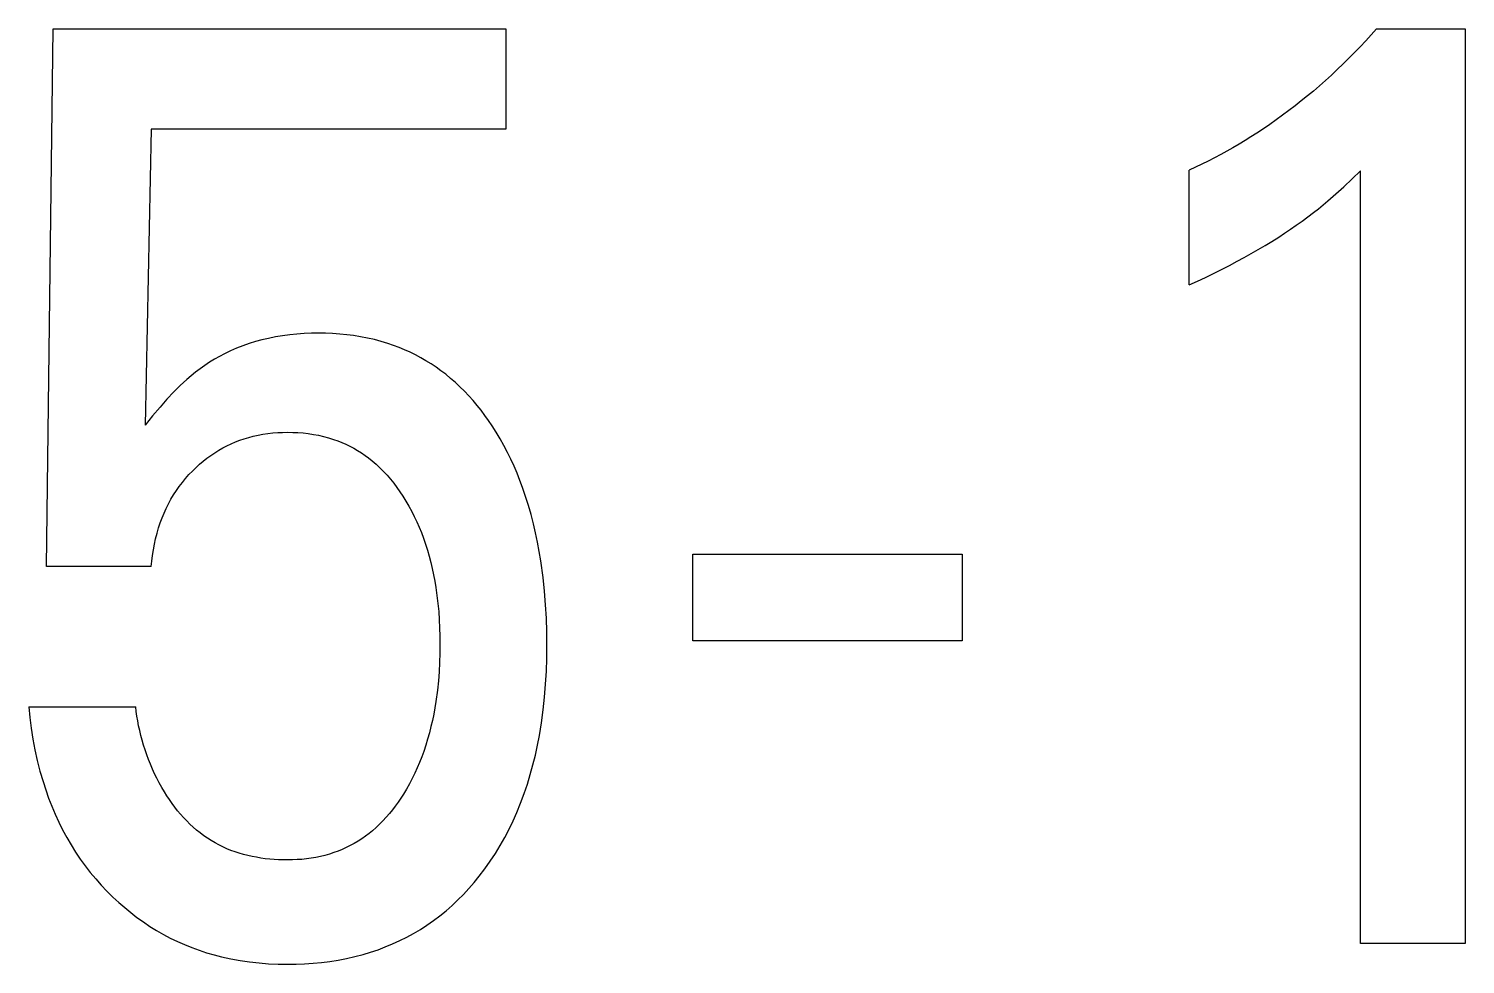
# Model space of a CAD drawing. Extents: x 0 to 420, y 0 to 297.
# Drawn here: x 154.08 to 156.734, y 185.57 to 187.299 of the extents above; entities that cross this region are included whole.
import ezdxf

# ---------------------------------------------------------------- set-up
doc = ezdxf.new("R2010")
doc.units = 0
doc.header["$LTSCALE"] = 23.1
doc.layers.add('10000_FRONT', color=7, linetype='CONTINUOUS')

msp = doc.modelspace()

# ---------------------------------------------------------------- linework, layer by layer
at = {"layer": '10000_FRONT', "color": 7, "linetype": 'CONTINUOUS'}
for p, q in [((154.1128, 186.3049), (154.1251, 187.2989)), ((154.1251, 187.2989), (154.9618, 187.2989)), ((154.9618, 187.2989), (154.9618, 187.1133)), ((156.5706, 187.2989), (156.5607, 187.2877)), ((156.5706, 187.2989), (156.7345, 187.2989)), ((156.7345, 187.2989), (156.7345, 185.6085)), ((156.5506, 187.2766), (156.5404, 187.2657)), ((156.5607, 187.2877), (156.5506, 187.2766)), ((156.53, 187.2549), (156.5195, 187.2443)), ((156.5404, 187.2657), (156.53, 187.2549)), ((156.498, 187.2234), (156.4871, 187.2132)), ((156.5088, 187.2338), (156.498, 187.2234)), ((156.5195, 187.2443), (156.5088, 187.2338)), ((156.4648, 187.1933), (156.4538, 187.1838)), ((156.476, 187.2032), (156.4648, 187.1933)), ((156.4871, 187.2132), (156.476, 187.2032)), ((156.4427, 187.1746), (156.4315, 187.1654)), ((156.4538, 187.1838), (156.4427, 187.1746)), ((156.4086, 187.1477), (156.397, 187.139)), ((156.4201, 187.1565), (156.4086, 187.1477)), ((156.4315, 187.1654), (156.4201, 187.1565)), ((154.3063, 187.1133), (154.2951, 186.5664)), ((154.9618, 187.1133), (154.3063, 187.1133)), ((156.3615, 187.1141), (156.3494, 187.1061)), ((156.3734, 187.1222), (156.3615, 187.1141)), ((156.3853, 187.1305), (156.3734, 187.1222)), ((156.397, 187.139), (156.3853, 187.1305)), ((156.3275, 187.0923), (156.3164, 187.0856)), ((156.3385, 187.0991), (156.3275, 187.0923)), ((156.3494, 187.1061), (156.3385, 187.0991)), ((156.2711, 187.0603), (156.2596, 187.0543)), ((156.2825, 187.0664), (156.2711, 187.0603)), ((156.2939, 187.0726), (156.2825, 187.0664)), ((156.3052, 187.079), (156.2939, 187.0726)), ((156.3164, 187.0856), (156.3052, 187.079)), ((156.2362, 187.0429), (156.2245, 187.0374)), ((156.2245, 186.8254), (156.2245, 187.0374)), ((156.2479, 187.0485), (156.2362, 187.0429)), ((156.2596, 187.0543), (156.2479, 187.0485)), ((156.5255, 187.0214), (156.5409, 187.0362)), ((156.5409, 185.6085), (156.5409, 187.0362)), ((156.5003, 186.9981), (156.5098, 187.0068)), ((156.5098, 187.0068), (156.5255, 187.0214)), ((156.4719, 186.9736), (156.4808, 186.9811)), ((156.4808, 186.9811), (156.4906, 186.9895)), ((156.4906, 186.9895), (156.5003, 186.9981)), ((156.4435, 186.9512), (156.4539, 186.9591)), ((156.4539, 186.9591), (156.463, 186.9663)), ((156.463, 186.9663), (156.4719, 186.9736)), ((156.4007, 186.9209), (156.4115, 186.9282)), ((156.4115, 186.9282), (156.4223, 186.9357)), ((156.4223, 186.9357), (156.4329, 186.9433)), ((156.4329, 186.9433), (156.4435, 186.9512)), ((156.3646, 186.8982), (156.3772, 186.9059)), ((156.3772, 186.9059), (156.3897, 186.9137)), ((156.3897, 186.9137), (156.4007, 186.9209)), ((156.3132, 186.8692), (156.3262, 186.8762)), ((156.3262, 186.8762), (156.3391, 186.8833)), ((156.3391, 186.8833), (156.3519, 186.8907)), ((156.3519, 186.8907), (156.3646, 186.8982)), ((156.2691, 186.8466), (156.2839, 186.854)), ((156.2839, 186.854), (156.2986, 186.8615)), ((156.2986, 186.8615), (156.3132, 186.8692)), ((156.2245, 186.8254), (156.2394, 186.8324)), ((156.2394, 186.8324), (156.2543, 186.8394)), ((156.2543, 186.8394), (156.2691, 186.8466)), ((154.4873, 186.717), (154.4757, 186.7129)), ((154.4991, 186.7206), (154.4873, 186.717)), ((154.511, 186.7239), (154.4991, 186.7206)), ((154.523, 186.7267), (154.511, 186.7239)), ((154.536, 186.7294), (154.523, 186.7267)), ((154.5492, 186.7315), (154.536, 186.7294)), ((154.5624, 186.7333), (154.5492, 186.7315)), ((154.5756, 186.7346), (154.5624, 186.7333)), ((154.5889, 186.7355), (154.5756, 186.7346)), ((154.6023, 186.7361), (154.5889, 186.7355)), ((154.6156, 186.7362), (154.6023, 186.7361)), ((154.6286, 186.7361), (154.6156, 186.7362)), ((154.6416, 186.7355), (154.6286, 186.7361)), ((154.6546, 186.7347), (154.6416, 186.7355)), ((154.6675, 186.7334), (154.6546, 186.7347)), ((154.6804, 186.7318), (154.6675, 186.7334)), ((154.6933, 186.7297), (154.6804, 186.7318)), ((154.706, 186.7272), (154.6933, 186.7297)), ((154.7187, 186.7244), (154.706, 186.7272)), ((154.7312, 186.721), (154.7187, 186.7244)), ((154.7436, 186.7172), (154.7312, 186.721)), ((154.7541, 186.7136), (154.7436, 186.7172)), ((154.4231, 186.6881), (154.4141, 186.6825)), ((154.4324, 186.6933), (154.4231, 186.6881)), ((154.4417, 186.6982), (154.4324, 186.6933)), ((154.4529, 186.7035), (154.4417, 186.6982)), ((154.4642, 186.7085), (154.4529, 186.7035)), ((154.4757, 186.7129), (154.4642, 186.7085)), ((154.7644, 186.7097), (154.7541, 186.7136)), ((154.7746, 186.7054), (154.7644, 186.7097)), ((154.7847, 186.7009), (154.7746, 186.7054)), ((154.7946, 186.696), (154.7847, 186.7009)), ((154.8044, 186.6908), (154.7946, 186.696)), ((154.814, 186.6852), (154.8044, 186.6908)), ((154.3881, 186.6642), (154.3799, 186.6576)), ((154.3966, 186.6706), (154.3881, 186.6642)), ((154.4052, 186.6767), (154.3966, 186.6706)), ((154.4141, 186.6825), (154.4052, 186.6767)), ((154.8234, 186.6794), (154.814, 186.6852)), ((154.8327, 186.6733), (154.8234, 186.6794)), ((154.8417, 186.6669), (154.8327, 186.6733)), ((154.8505, 186.6602), (154.8417, 186.6669)), ((154.3599, 186.6395), (154.3483, 186.6279)), ((154.3719, 186.6507), (154.3599, 186.6395)), ((154.3799, 186.6576), (154.3719, 186.6507)), ((154.8595, 186.6528), (154.8505, 186.6602)), ((154.8683, 186.6451), (154.8595, 186.6528)), ((154.8769, 186.6372), (154.8683, 186.6451)), ((154.8851, 186.629), (154.8769, 186.6372)), ((154.3353, 186.6141), (154.3227, 186.5998)), ((154.3483, 186.6279), (154.3353, 186.6141)), ((154.8932, 186.6205), (154.8851, 186.629)), ((154.901, 186.6118), (154.8932, 186.6205)), ((154.9085, 186.6028), (154.901, 186.6118)), ((154.3087, 186.5832), (154.2951, 186.5664)), ((154.3227, 186.5998), (154.3087, 186.5832)), ((154.9158, 186.5937), (154.9085, 186.6028)), ((154.9228, 186.5844), (154.9158, 186.5937)), ((154.9296, 186.5748), (154.9228, 186.5844)), ((154.9361, 186.5652), (154.9296, 186.5748)), ((154.9438, 186.5532), (154.9361, 186.5652)), ((154.4462, 186.5282), (154.454, 186.5319)), ((154.454, 186.5319), (154.462, 186.5353)), ((154.462, 186.5353), (154.47, 186.5384)), ((154.47, 186.5384), (154.4782, 186.5412)), ((154.4782, 186.5412), (154.4865, 186.5437)), ((154.4865, 186.5437), (154.4949, 186.5459)), ((154.4949, 186.5459), (154.5038, 186.5478)), ((154.5038, 186.5478), (154.5128, 186.5495)), ((154.5128, 186.5495), (154.5218, 186.5508)), ((154.5218, 186.5508), (154.5309, 186.5518)), ((154.5309, 186.5518), (154.54, 186.5525)), ((154.54, 186.5525), (154.5491, 186.553)), ((154.5491, 186.553), (154.5583, 186.5531)), ((154.5583, 186.5531), (154.5679, 186.553)), ((154.5679, 186.553), (154.5775, 186.5525)), ((154.5775, 186.5525), (154.5871, 186.5518)), ((154.5871, 186.5518), (154.5966, 186.5507)), ((154.5966, 186.5507), (154.6061, 186.5493)), ((154.6061, 186.5493), (154.6156, 186.5475)), ((154.6156, 186.5475), (154.6249, 186.5454)), ((154.6249, 186.5454), (154.6342, 186.5429)), ((154.6342, 186.5429), (154.6434, 186.54)), ((154.6434, 186.54), (154.651, 186.5372)), ((154.651, 186.5372), (154.6586, 186.5342)), ((154.6586, 186.5342), (154.6661, 186.5309)), ((154.6661, 186.5309), (154.6734, 186.5273)), ((154.951, 186.541), (154.9438, 186.5532)), ((154.958, 186.5286), (154.951, 186.541)), ((154.4024, 186.4996), (154.4093, 186.5051)), ((154.4093, 186.5051), (154.4163, 186.5103)), ((154.4163, 186.5103), (154.4236, 186.5152)), ((154.4236, 186.5152), (154.431, 186.5198)), ((154.431, 186.5198), (154.4386, 186.5242)), ((154.4386, 186.5242), (154.4462, 186.5282)), ((154.6734, 186.5273), (154.6807, 186.5235)), ((154.6807, 186.5235), (154.6877, 186.5194)), ((154.6877, 186.5194), (154.6946, 186.5151)), ((154.6946, 186.5151), (154.7014, 186.5105)), ((154.7014, 186.5105), (154.708, 186.5057)), ((154.708, 186.5057), (154.7144, 186.5006)), ((154.9645, 186.516), (154.958, 186.5286)), ((154.9708, 186.5033), (154.9645, 186.516)), ((154.9767, 186.4904), (154.9708, 186.5033)), ((154.3761, 186.4748), (154.3826, 186.4815)), ((154.3826, 186.4815), (154.3893, 186.488)), ((154.3893, 186.488), (154.3958, 186.4939)), ((154.3958, 186.4939), (154.4024, 186.4996)), ((154.7144, 186.5006), (154.7217, 186.4943)), ((154.7217, 186.4943), (154.7288, 186.4877)), ((154.7288, 186.4877), (154.7356, 186.4809)), ((154.7356, 186.4809), (154.7422, 186.4738)), ((154.9823, 186.4774), (154.9767, 186.4904)), ((154.9875, 186.4642), (154.9823, 186.4774)), ((154.3528, 186.4455), (154.3582, 186.4531)), ((154.3582, 186.4531), (154.3639, 186.4606)), ((154.3639, 186.4606), (154.3699, 186.4678)), ((154.3699, 186.4678), (154.3761, 186.4748)), ((154.7422, 186.4738), (154.7485, 186.4664)), ((154.7485, 186.4664), (154.7545, 186.4588)), ((154.7545, 186.4588), (154.7603, 186.4511)), ((154.7603, 186.4511), (154.7659, 186.4431)), ((154.9925, 186.451), (154.9875, 186.4642)), ((154.9982, 186.4345), (154.9925, 186.451)), ((154.3383, 186.4211), (154.3428, 186.4295)), ((154.3428, 186.4295), (154.3477, 186.4377)), ((154.3477, 186.4377), (154.3528, 186.4455)), ((154.7659, 186.4431), (154.7713, 186.435)), ((154.7713, 186.435), (154.777, 186.4258)), ((154.777, 186.4258), (154.7824, 186.4165)), ((155.0034, 186.4178), (154.9982, 186.4345)), ((154.3264, 186.3948), (154.3301, 186.4037)), ((154.3301, 186.4037), (154.334, 186.4125)), ((154.334, 186.4125), (154.3383, 186.4211)), ((154.7824, 186.4165), (154.7876, 186.407)), ((154.7876, 186.407), (154.7925, 186.3973)), ((154.7925, 186.3973), (154.7971, 186.3875)), ((155.0082, 186.401), (155.0034, 186.4178)), ((155.0126, 186.3841), (155.0082, 186.401)), ((154.3171, 186.3666), (154.3201, 186.3767)), ((154.3201, 186.3767), (154.3231, 186.3858)), ((154.3231, 186.3858), (154.3264, 186.3948)), ((154.7971, 186.3875), (154.8015, 186.3776)), ((154.8015, 186.3776), (154.8056, 186.3676)), ((155.0166, 186.3671), (155.0126, 186.3841)), ((154.3103, 186.3359), (154.3122, 186.3462)), ((154.3122, 186.3462), (154.3145, 186.3564)), ((154.3145, 186.3564), (154.3171, 186.3666)), ((154.8056, 186.3676), (154.8094, 186.3575)), ((154.8094, 186.3575), (154.8132, 186.3464)), ((154.8132, 186.3464), (154.8168, 186.3352)), ((155.0202, 186.35), (155.0166, 186.3671)), ((155.0234, 186.3328), (155.0202, 186.35)), ((154.3073, 186.3152), (154.3087, 186.3256)), ((154.3087, 186.3256), (154.3103, 186.3359)), ((154.8168, 186.3352), (154.8201, 186.3239)), ((154.8201, 186.3239), (154.823, 186.3125)), ((155.0263, 186.3156), (155.0234, 186.3328)), ((155.3069, 186.1676), (155.3069, 186.3278)), ((155.3069, 186.3278), (155.8046, 186.3278)), ((155.8046, 186.3278), (155.8046, 186.1676)), ((154.3063, 186.3049), (154.1128, 186.3049)), ((154.3063, 186.3049), (154.3073, 186.3152)), ((154.823, 186.3125), (154.8257, 186.3011)), ((154.8257, 186.3011), (154.8282, 186.2895)), ((155.0305, 186.2845), (155.0263, 186.3156)), ((154.8282, 186.2895), (154.8303, 186.278)), ((154.8303, 186.278), (154.8323, 186.2664)), ((154.8323, 186.2664), (154.8344, 186.2515)), ((155.0332, 186.2595), (155.0305, 186.2845)), ((154.8344, 186.2515), (154.8361, 186.2365)), ((155.0352, 186.2345), (155.0332, 186.2595)), ((154.8361, 186.2365), (154.8375, 186.2216)), ((154.8375, 186.2216), (154.8386, 186.2066)), ((155.0365, 186.2094), (155.0352, 186.2345)), ((154.8386, 186.2066), (154.8393, 186.1916)), ((154.8393, 186.1916), (154.8397, 186.1766)), ((155.0373, 186.1843), (155.0365, 186.2094)), ((155.0375, 186.1591), (155.0373, 186.1843)), ((154.8397, 186.1766), (154.8399, 186.1615)), ((154.8399, 186.1615), (154.8397, 186.1446)), ((155.0373, 186.1353), (155.0375, 186.1591)), ((155.8046, 186.1676), (155.3069, 186.1676)), ((154.8397, 186.1446), (154.8392, 186.1276)), ((155.0365, 186.1114), (155.0373, 186.1353)), ((154.8383, 186.1106), (154.8369, 186.0937)), ((154.8392, 186.1276), (154.8383, 186.1106)), ((155.0351, 186.0876), (155.0365, 186.1114)), ((154.8369, 186.0937), (154.8352, 186.0768)), ((155.0332, 186.0638), (155.0351, 186.0876)), ((154.8324, 186.0558), (154.8305, 186.044)), ((154.8352, 186.0768), (154.8324, 186.0558)), ((155.0307, 186.0401), (155.0332, 186.0638)), ((154.08, 186.0459), (154.082, 186.026)), ((154.08, 186.0459), (154.2777, 186.0459)), ((154.082, 186.026), (154.0846, 186.0061)), ((154.2787, 186.0372), (154.2777, 186.0459)), ((154.2799, 186.0285), (154.2787, 186.0372)), ((154.2814, 186.0197), (154.2799, 186.0285)), ((154.8283, 186.0323), (154.8259, 186.0207)), ((154.8305, 186.044), (154.8283, 186.0323)), ((155.0275, 186.0164), (155.0307, 186.0401)), ((154.0846, 186.0061), (154.0877, 185.9862)), ((154.2831, 186.0108), (154.2814, 186.0197)), ((154.2851, 186.0019), (154.2831, 186.0108)), ((154.2872, 185.993), (154.2851, 186.0019)), ((154.8233, 186.0091), (154.8203, 185.9975)), ((154.8259, 186.0207), (154.8233, 186.0091)), ((155.0237, 185.9929), (155.0275, 186.0164)), ((154.0877, 185.9862), (154.0915, 185.9664)), ((154.2896, 185.984), (154.2872, 185.993)), ((154.2922, 185.9751), (154.2896, 185.984)), ((154.2951, 185.9661), (154.2922, 185.9751)), ((154.8136, 185.9747), (154.8098, 185.9634)), ((154.8171, 185.9861), (154.8136, 185.9747)), ((154.8203, 185.9975), (154.8171, 185.9861)), ((155.0162, 185.9565), (155.0201, 185.9746)), ((155.0201, 185.9746), (155.0237, 185.9929)), ((154.0915, 185.9664), (154.0958, 185.9467)), ((154.0958, 185.9467), (154.1008, 185.9271)), ((154.2981, 185.9572), (154.2951, 185.9661)), ((154.3014, 185.9484), (154.2981, 185.9572)), ((154.3049, 185.9395), (154.3014, 185.9484)), ((154.8061, 185.9531), (154.8021, 185.943)), ((154.8098, 185.9634), (154.8061, 185.9531)), ((155.0117, 185.9385), (155.0162, 185.9565)), ((154.1008, 185.9271), (154.1064, 185.9077)), ((154.3087, 185.9308), (154.3049, 185.9395)), ((154.3126, 185.9221), (154.3087, 185.9308)), ((154.3168, 185.9136), (154.3126, 185.9221)), ((154.7932, 185.9229), (154.7884, 185.9131)), ((154.7978, 185.9329), (154.7932, 185.9229)), ((154.8021, 185.943), (154.7978, 185.9329)), ((155.0014, 185.9029), (155.0068, 185.9206)), ((155.0068, 185.9206), (155.0117, 185.9385)), ((154.1064, 185.9077), (154.1113, 185.8924)), ((154.1113, 185.8924), (154.1167, 185.8772)), ((154.3212, 185.9051), (154.3168, 185.9136)), ((154.3258, 185.8968), (154.3212, 185.9051)), ((154.3307, 185.8886), (154.3258, 185.8968)), ((154.7779, 185.8938), (154.7723, 185.8844)), ((154.7833, 185.9034), (154.7779, 185.8938)), ((154.7884, 185.9131), (154.7833, 185.9034)), ((154.9955, 185.8853), (155.0014, 185.9029)), ((154.1167, 185.8772), (154.1225, 185.8622)), ((154.3352, 185.8813), (154.3307, 185.8886)), ((154.3399, 185.8742), (154.3352, 185.8813)), ((154.3448, 185.8672), (154.3399, 185.8742)), ((154.3499, 185.8604), (154.3448, 185.8672)), ((154.7625, 185.8696), (154.7574, 185.8623)), ((154.7675, 185.8769), (154.7625, 185.8696)), ((154.7723, 185.8844), (154.7675, 185.8769)), ((154.982, 185.8507), (154.989, 185.8679)), ((154.989, 185.8679), (154.9955, 185.8853)), ((154.1225, 185.8622), (154.1288, 185.8474)), ((154.1288, 185.8474), (154.1355, 185.8328)), ((154.3552, 185.8537), (154.3499, 185.8604)), ((154.3606, 185.8473), (154.3552, 185.8537)), ((154.3662, 185.841), (154.3606, 185.8473)), ((154.3719, 185.8349), (154.3662, 185.841)), ((154.7406, 185.8416), (154.7346, 185.8351)), ((154.7464, 185.8483), (154.7406, 185.8416)), ((154.752, 185.8553), (154.7464, 185.8483)), ((154.7574, 185.8623), (154.752, 185.8553)), ((154.975, 185.835), (154.982, 185.8507)), ((154.1355, 185.8328), (154.1426, 185.8184)), ((154.1426, 185.8184), (154.1502, 185.8043)), ((154.3779, 185.829), (154.3719, 185.8349)), ((154.384, 185.8233), (154.3779, 185.829)), ((154.3903, 185.8178), (154.384, 185.8233)), ((154.3967, 185.8126), (154.3903, 185.8178)), ((154.4033, 185.8076), (154.3967, 185.8126)), ((154.7153, 185.8168), (154.7089, 185.8116)), ((154.722, 185.8227), (154.7153, 185.8168)), ((154.7284, 185.8288), (154.722, 185.8227)), ((154.7346, 185.8351), (154.7284, 185.8288)), ((154.9596, 185.8043), (154.9676, 185.8195)), ((154.9676, 185.8195), (154.975, 185.835)), ((154.1502, 185.8043), (154.1583, 185.7905)), ((154.1583, 185.7905), (154.1665, 185.7774)), ((154.4101, 185.8029), (154.4033, 185.8076)), ((154.4171, 185.7984), (154.4101, 185.8029)), ((154.4242, 185.7942), (154.4171, 185.7984)), ((154.4313, 185.7904), (154.4242, 185.7942)), ((154.4386, 185.7868), (154.4313, 185.7904)), ((154.446, 185.7836), (154.4386, 185.7868)), ((154.6668, 185.7856), (154.6593, 185.7822)), ((154.6742, 185.7893), (154.6668, 185.7856)), ((154.6814, 185.7933), (154.6742, 185.7893)), ((154.6885, 185.7975), (154.6814, 185.7933)), ((154.6955, 185.802), (154.6885, 185.7975)), ((154.7023, 185.8067), (154.6955, 185.802)), ((154.7089, 185.8116), (154.7023, 185.8067)), ((154.9423, 185.7747), (154.9512, 185.7894)), ((154.9512, 185.7894), (154.9596, 185.8043)), ((154.1665, 185.7774), (154.1752, 185.7645)), ((154.1752, 185.7645), (154.1843, 185.752)), ((154.4535, 185.7805), (154.446, 185.7836)), ((154.4612, 185.7778), (154.4535, 185.7805)), ((154.4689, 185.7752), (154.4612, 185.7778)), ((154.4768, 185.773), (154.4689, 185.7752)), ((154.4847, 185.7709), (154.4768, 185.773)), ((154.4927, 185.7691), (154.4847, 185.7709)), ((154.5008, 185.7676), (154.4927, 185.7691)), ((154.5089, 185.7662), (154.5008, 185.7676)), ((154.5171, 185.7651), (154.5089, 185.7662)), ((154.5253, 185.7642), (154.5171, 185.7651)), ((154.5335, 185.7635), (154.5253, 185.7642)), ((154.5418, 185.7631), (154.5335, 185.7635)), ((154.55, 185.7628), (154.5418, 185.7631)), ((154.5583, 185.7627), (154.55, 185.7628)), ((154.5671, 185.7629), (154.5583, 185.7627)), ((154.5758, 185.7633), (154.5671, 185.7629)), ((154.5845, 185.7639), (154.5758, 185.7633)), ((154.5932, 185.7648), (154.5845, 185.7639)), ((154.6019, 185.766), (154.5932, 185.7648)), ((154.6104, 185.7675), (154.6019, 185.766)), ((154.6189, 185.7692), (154.6104, 185.7675)), ((154.6273, 185.7712), (154.6189, 185.7692)), ((154.6357, 185.7736), (154.6273, 185.7712)), ((154.6439, 185.7763), (154.6357, 185.7736)), ((154.6517, 185.7791), (154.6439, 185.7763)), ((154.6593, 185.7822), (154.6517, 185.7791)), ((154.923, 185.7463), (154.9329, 185.7603)), ((154.9329, 185.7603), (154.9423, 185.7747)), ((154.1843, 185.752), (154.1938, 185.7398)), ((154.1938, 185.7398), (154.2037, 185.7278)), ((154.9033, 185.7212), (154.9126, 185.7326)), ((154.9126, 185.7326), (154.923, 185.7463)), ((154.2037, 185.7278), (154.214, 185.7162)), ((154.214, 185.7162), (154.2246, 185.705)), ((154.8835, 185.6992), (154.8935, 185.71)), ((154.8935, 185.71), (154.9033, 185.7212)), ((154.2246, 185.705), (154.2357, 185.6941)), ((154.2357, 185.6941), (154.2463, 185.6842)), ((154.2463, 185.6842), (154.2573, 185.6746)), ((154.8623, 185.6787), (154.8731, 185.6888)), ((154.8731, 185.6888), (154.8835, 185.6992)), ((154.2573, 185.6746), (154.2685, 185.6654)), ((154.2685, 185.6654), (154.28, 185.6565)), ((154.28, 185.6565), (154.2918, 185.6481)), ((154.828, 185.6507), (154.8397, 185.6596)), ((154.8397, 185.6596), (154.8512, 185.6689)), ((154.8512, 185.6689), (154.8623, 185.6787)), ((154.2918, 185.6481), (154.3039, 185.64)), ((154.3039, 185.64), (154.3163, 185.6323)), ((154.3163, 185.6323), (154.3289, 185.6251)), ((154.7785, 185.6201), (154.7912, 185.627)), ((154.7912, 185.627), (154.8037, 185.6344)), ((154.8037, 185.6344), (154.8159, 185.6423)), ((154.8159, 185.6423), (154.828, 185.6507)), ((154.3289, 185.6251), (154.3416, 185.6184)), ((154.3416, 185.6184), (154.3546, 185.6121)), ((154.3546, 185.6121), (154.3678, 185.6063)), ((154.3678, 185.6063), (154.3812, 185.6009)), ((154.3812, 185.6009), (154.3948, 185.5959)), ((154.7254, 185.5969), (154.7389, 185.602)), ((154.7389, 185.602), (154.7523, 185.6075)), ((154.7523, 185.6075), (154.7655, 185.6136)), ((154.7655, 185.6136), (154.7785, 185.6201)), ((156.7345, 185.6085), (156.5409, 185.6085)), ((154.3948, 185.5959), (154.4085, 185.5914)), ((154.4085, 185.5914), (154.4224, 185.5874)), ((154.4224, 185.5874), (154.4364, 185.5838)), ((154.4364, 185.5838), (154.4535, 185.58)), ((154.4535, 185.58), (154.4708, 185.5768)), ((154.4708, 185.5768), (154.4882, 185.5743)), ((154.4882, 185.5743), (154.5056, 185.5724)), ((154.6053, 185.5718), (154.6209, 185.5733)), ((154.6209, 185.5733), (154.6365, 185.5752)), ((154.6365, 185.5752), (154.6519, 185.5777)), ((154.6519, 185.5777), (154.6673, 185.5806)), ((154.6673, 185.5806), (154.6826, 185.5841)), ((154.6826, 185.5841), (154.6978, 185.588)), ((154.6978, 185.588), (154.7116, 185.5922)), ((154.7116, 185.5922), (154.7254, 185.5969)), ((154.5056, 185.5724), (154.5231, 185.571)), ((154.5231, 185.571), (154.5407, 185.5702)), ((154.5407, 185.5702), (154.5583, 185.57)), ((154.5583, 185.57), (154.574, 185.5702)), ((154.574, 185.5702), (154.5896, 185.5708)), ((154.5896, 185.5708), (154.6053, 185.5718))]:
    msp.add_line(p, q, dxfattribs=at)

doc.saveas('drawing.dxf')
